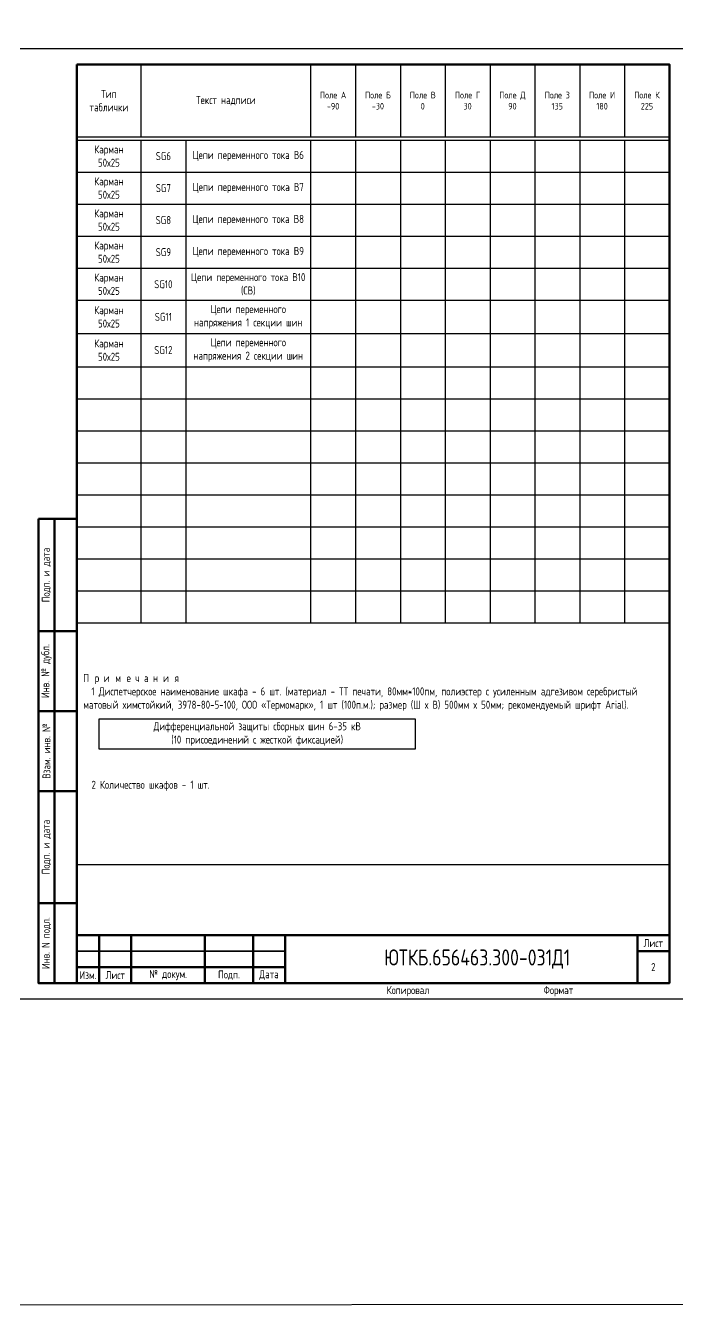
# Model space of a CAD drawing. Header units: millimetres. Extents: x -1043 to 5194, y -96 to 1568.
# Drawn here: x -626 to -422.5, y -96 to 304.1 of the extents above; entities that cross this region are included whole.
import ezdxf

# ---------------------------------------------------------------- set-up
doc = ezdxf.new("R2010")
doc.units = ezdxf.units.MM
doc.styles.add('Gost_type_A', font='GOST_A.TTF')

# ---------------------------------------------------------------- blocks, each defined once
blk = doc.blocks.new('Штамп левый нижний')
at = {"lineweight": 50}
for points in [[(-12, 145), (-7, 145), (-7, 110), (-12, 110)], [(-7, 145), (0, 145), (0, 110), (-7, 110)], [(-12, 110), (-7, 110), (-7, 85), (-12, 85)], [(-7, 110), (0, 110), (0, 85), (-7, 85)], [(-12, 85), (-7, 85), (-7, 60), (-12, 60)], [(-7, 85), (0, 85), (0, 60), (-7, 60)], [(-12, 60), (-7, 60), (-7, 25), (-12, 25)], [(-7, 60), (0, 60), (0, 25), (-7, 25)], [(-12, 25), (-7, 25), (-7, 0), (-12, 0)], [(-7, 25), (0, 25), (0, 0), (-7, 0)]]:
    blk.add_lwpolyline(points, close=True, dxfattribs=at)
at = {"char_height": 2.5, "attachment_point": 5, "rotation": 90, "style": 'Gost_type_A'}
for s, insert, width in [('Подп. и дата', (-9.5, 127.5), 35), ('Инв. № дубл.', (-9.5, 97.5), 25), ('Взам. инв. №', (-9.5, 72.5), 25), ('Подп. и дата', (-9.5, 42.5), 35), ('Инв. N подл.', (-9.5, 12.5), 25)]:
    blk.add_mtext(s, dxfattribs=dict(at, insert=insert, width=width))
blk = doc.blocks.new('Формат_А4')
blk.add_lwpolyline([(0, 297), (0, 0), (-210, 0), (-210, 297)], close=True)
at = {"lineweight": 50}
blk.add_lwpolyline([(-190, 292), (-5, 292), (-5, 5), (-190, 5)], close=True, dxfattribs=at)
blk = doc.blocks.new('Штамп малый нижний')
at = {"lineweight": 50}
for points in [[(-185, 15), (-178, 15), (-178, 5), (-185, 5)], [(-178, 15), (-168, 15), (-168, 5), (-178, 5)], [(-168, 15), (-145, 15), (-145, 5), (-168, 5)], [(-145, 15), (-130, 15), (-130, 5), (-145, 5)], [(-130, 15), (-120, 15), (-120, 5), (-130, 5)], [(-120, 15), (-10, 15), (-10, 0), (-120, 0)], [(-10, 15), (0, 15), (0, 10), (-10, 10)], [(-10, 10), (0, 10), (0, 0), (-10, 0)], [(-185, 5), (-178, 5), (-178, 0), (-185, 0)], [(-178, 5), (-168, 5), (-168, 0), (-178, 0)], [(-168, 5), (-145, 5), (-145, 0), (-168, 0)], [(-145, 5), (-130, 5), (-130, 0), (-145, 0)], [(-130, 5), (-120, 5), (-120, 0), (-130, 0)]]:
    blk.add_lwpolyline(points, close=True, dxfattribs=at)
for points in [[(-185, 15), (-178, 15), (-178, 10), (-185, 10)], [(-178, 15), (-168, 15), (-168, 10), (-178, 10)], [(-168, 15), (-145, 15), (-145, 10), (-168, 10)], [(-145, 15), (-130, 15), (-130, 10), (-145, 10)], [(-130, 15), (-120, 15), (-120, 10), (-130, 10)], [(-185, 10), (-178, 10), (-178, 5), (-185, 5)], [(-178, 10), (-168, 10), (-168, 5), (-178, 5)], [(-168, 10), (-145, 10), (-145, 5), (-168, 5)], [(-145, 10), (-130, 10), (-130, 5), (-145, 5)], [(-130, 10), (-120, 10), (-120, 5), (-130, 5)]]:
    blk.add_lwpolyline(points, close=True)
at = {"char_height": 2.5, "style": 'Gost_type_A'}
for s, insert, width, attachment_point in [('Лист', (-5, 12.5), 10, 5), ('№ докум.', (-156.5, 2.5), 23, 5), ('Дата', (-125, 2.5), 10, 5), ('Изм.', (-181.5, 2.5), 7, 5), ('Лист', (-173, 2.5), 10, 5), ('Подп.', (-137.5, 2.5), 15, 5), ('Копировал', (-75, -2.53), 13.1202, 6), ('Формат', (-30, -2.53), 13.1202, 6)]:
    blk.add_mtext(s, dxfattribs=dict(at, insert=insert, width=width, attachment_point=attachment_point))
blk = doc.blocks.new('*T16')
at = {"color": 0, "linetype": 'ByBlock', "lineweight": -2, "transparency": 16777216}
for p, q in [((0, 0), (185, 0)), ((0, 0), (0, -236.68)), ((20, 0), (20, -22.61)), ((73, 0), (73, -22.61)), ((87, 0), (87, -22.61)), ((101, 0), (101, -22.61)), ((115, 0), (115, -22.61)), ((129, 0), (129, -22.61)), ((143, 0), (143, -22.61)), ((157, 0), (157, -22.61)), ((171, 0), (171, -22.61)), ((185, 0), (185, -236.68)), ((210, 0), (395, 0)), ((210, 0), (210, -174.43)), ((230, 0), (230, -22.61)), ((283, 0), (283, -22.61)), ((297, 0), (297, -22.61)), ((311, 0), (311, -22.61)), ((325, 0), (325, -22.61)), ((339, 0), (339, -22.61)), ((353, 0), (353, -22.61)), ((367, 0), (367, -22.61)), ((381, 0), (381, -22.61)), ((395, 0), (395, -174.43)), ((0, -22.61), (185, -22.61)), ((0, -23.61), (185, -23.61)), ((20, -23.61), (20, -236.68)), ((34, -23.61), (34, -236.68)), ((73, -23.61), (73, -236.68)), ((87, -23.61), (87, -236.68)), ((101, -23.61), (101, -236.68)), ((115, -23.61), (115, -236.68)), ((129, -23.61), (129, -236.68)), ((143, -23.61), (143, -236.68)), ((157, -23.61), (157, -236.68)), ((171, -23.61), (171, -236.68)), ((210, -22.61), (395, -22.61)), ((210, -23.61), (395, -23.61)), ((230, -23.61), (230, -174.43)), ((244, -23.61), (244, -174.43)), ((283, -23.61), (283, -174.43)), ((297, -23.61), (297, -174.43)), ((311, -23.61), (311, -174.43)), ((325, -23.61), (325, -174.43)), ((339, -23.61), (339, -174.43)), ((353, -23.61), (353, -174.43)), ((367, -23.61), (367, -174.43)), ((381, -23.61), (381, -174.43)), ((0, -33.28), (185, -33.28)), ((210, -33.61), (395, -33.61)), ((0, -42.95), (185, -42.95)), ((210, -43.61), (395, -43.61)), ((0, -52.62), (185, -52.62)), ((210, -53.61), (395, -53.61)), ((0, -62.29), (185, -62.29)), ((210, -63.63), (395, -63.63)), ((0, -71.96), (185, -71.96)), ((210, -73.66), (395, -73.66)), ((0, -81.63), (185, -81.63)), ((210, -84.04), (395, -84.04)), ((0, -91.3), (185, -91.3)), ((210, -94.43), (395, -94.43)), ((0, -100.97), (185, -100.97)), ((210, -104.43), (395, -104.43)), ((0, -110.64), (185, -110.64)), ((210, -114.43), (395, -114.43)), ((0, -120.31), (185, -120.31)), ((210, -124.43), (395, -124.43)), ((0, -129.98), (185, -129.98)), ((210, -134.43), (395, -134.43)), ((0, -139.65), (185, -139.65)), ((210, -144.43), (395, -144.43)), ((0, -149.32), (185, -149.32)), ((210, -154.43), (395, -154.43)), ((0, -158.99), (185, -158.99)), ((210, -164.43), (395, -164.43)), ((0, -168.66), (185, -168.66)), ((210, -174.43), (395, -174.43)), ((0, -178.33), (185, -178.33)), ((0, -188), (185, -188)), ((0, -197.67), (185, -197.67)), ((0, -207.34), (185, -207.34)), ((0, -217.01), (185, -217.01)), ((0, -226.68), (185, -226.68)), ((0, -236.68), (185, -236.68))]:
    blk.add_line(p, q, dxfattribs=at)
at = {"color": 0, "transparency": 16777216, "char_height": 2.5, "attachment_point": 5, "style": 'Gost_type_A'}
for s, insert, width in [('Тип таблички', (10, -11.3), 17), ('Тип таблички', (220, -11.3), 17), ('Текст надписи', (46.5, -11.3), 50), ('{\\H0.83333x;\\C256;Поле А \\P-90}', (80, -11.3), 11), ('{\\H0.83333x;\\C256;Поле Б\\P-30}', (94, -11.3), 11), ('{\\H0.83333x;\\C256;Поле В\\P0}', (108, -11.3), 11), ('{\\H0.83333x;\\C256;Поле Г\\P30}', (122, -11.3), 11), ('{\\H0.83333x;\\C256;Поле Д\\P90}', (136, -11.3), 11), ('{\\H0.83333x;\\C256;Поле З\\P135}', (150, -11.3), 11), ('{\\H0.83333x;\\C256;Поле И\\P180}', (164, -11.3), 11), ('{\\H0.83333x;\\C256;Поле К\\P225}', (178, -11.3), 11), ('Текст надписи', (256.5, -11.3), 50), ('{\\H0.83333x;\\C256;Поле А \\P-90}', (290, -11.3), 11), ('{\\H0.83333x;\\C256;Поле Б\\P-30}', (304, -11.3), 11), ('{\\H0.83333x;\\C256;Поле В\\P0}', (318, -11.3), 11), ('{\\H0.83333x;\\C256;Поле Г\\P30}', (332, -11.3), 11), ('{\\H0.83333x;\\C256;Поле Д\\P90}', (346, -11.3), 11), ('{\\H0.83333x;\\C256;Поле З\\P135}', (360, -11.3), 11), ('{\\H0.83333x;\\C256;Поле И\\P180}', (374, -11.3), 11), ('{\\H0.83333x;\\C256;Поле К\\P225}', (388, -11.3), 11), ('Карман\\P50х25', (10, -28.44), 17), ('A1', (27, -28.44), 11), ('ИЭУ', (53.5, -28.44), 36), ('Карман\\P50х25', (220, -28.61), 17), ('SG6', (237, -28.61), 11), ('Цепи переменного тока В6', (263.5, -28.61), 36), ('Карман\\P50х25', (10, -38.11), 17), ('Карман\\P50х25', (220, -38.61), 17), ('A2', (27, -38.11), 11), ('ИЭУ', (53.5, -38.11), 36), ('SG7', (237, -38.61), 11), ('Цепи переменного тока В7', (263.5, -38.61), 36), ('Карман\\P50х25', (10, -47.78), 17), ('A3', (27, -47.78), 11), ('ИЭУ', (53.5, -47.78), 36), ('Карман\\P50х25', (220, -48.61), 17), ('SG8', (237, -48.61), 11), ('Цепи переменного тока В8', (263.5, -48.61), 36), ('Карман\\P50х25', (10, -57.45), 17), ('Карман\\P50х25', (220, -58.62), 17), ('A1.1', (27, -57.45), 11), ('ИЧМ ИЭУ', (53.5, -57.45), 36), ('SG9', (237, -58.62), 11), ('Цепи переменного тока {\\C256;В9 }', (263.5, -58.62), 36), ('Карман\\P50х25', (10, -67.12), 17), ('A2.1', (27, -67.12), 11), ('ИЧМ ИЭУ', (53.5, -67.12), 36), ('Карман\\P50х25', (220, -68.65), 17), ('SG10', (237, -68.65), 11), ('Цепи переменного тока {\\C256;В10 (СВ) }', (263.5, -68.65), 36), ('Карман\\P50х25', (10, -76.79), 17), ('A3.1', (27, -76.79), 11), ('ИЧМ ИЭУ', (53.5, -76.79), 36), ('Карман\\P50х25', (220, -78.85), 17), ('{\\C256;Цепи переменного \\Pнапряжения 1 секции шин}', (263.5, -78.85), 36), ('SG11', (237, -78.85), 11), ('Карман\\P50х25', (10, -86.46), 17), ('HL1', (27, -86.46), 11), ('Вызов', (53.5, -86.46), 36), ('Карман\\P50х25', (220, -89.23), 17), ('SG12', (237, -89.23), 11), ('{\\C256;Цепи переменного \\Pнапряжения 2 секции шин}', (263.5, -89.23), 36), ('Карман\\P50х25', (10, -96.13), 17), ('SA1', (27, -96.13), 11), ('Действие на В1', (53.5, -96.13), 36), ('Карман\\P50х25', (10, -105.8), 17), ('SA2', (27, -105.8), 11), ('Действие на В2', (53.5, -105.8), 36), ('Карман\\P50х25', (10, -115.47), 17), ('SA3', (27, -115.47), 11), ('Действие на В3', (53.5, -115.47), 36), ('Карман\\P50х25', (10, -125.14), 17), ('SA4', (27, -125.14), 11), ('Действие на В4', (53.5, -125.14), 36), ('Карман\\P50х25', (10, -134.82), 17), ('SA5', (27, -134.82), 11), ('Действие на В5', (53.5, -134.82), 36), ('Карман\\P50х25', (10, -144.49), 17), ('SA6', (27, -144.49), 11), ('Действие на В6', (53.5, -144.49), 36), ('Карман\\P50х25', (10, -154.16), 17), ('SA7', (27, -154.16), 11), ('Действие на В7', (53.5, -154.16), 36), ('Карман\\P50х25', (10, -163.83), 17), ('SA8', (27, -163.83), 11), ('Действие на В8', (53.5, -163.83), 36), ('Карман\\P50х25', (10, -173.5), 17), ('Действие на В9', (53.5, -173.5), 36), ('SA9', (27, -173.5), 11), ('Карман\\P50х25', (10, -183.17), 17), ('SA10', (27, -183.17), 11), ('Действие на В10 (СВ)', (53.5, -183.17), 36), ('Карман\\P50х25', (10, -192.84), 17), ('SG1', (27, -192.84), 11), ('Цепи переменного тока В1', (53.5, -192.84), 36), ('Карман\\P50х25', (10, -202.51), 17), ('SG2', (27, -202.51), 11), ('Цепи переменного тока В2', (53.5, -202.51), 36), ('Карман\\P50х25', (10, -212.18), 17), ('SG3', (27, -212.18), 11), ('Цепи переменного тока В3', (53.5, -212.18), 36), ('Карман\\P50х25', (10, -221.85), 17), ('SG4', (27, -221.85), 11), ('Цепи переменного тока В4', (53.5, -221.85), 36), ('Карман\\P50х25', (10, -231.68), 17), ('SG5', (27, -231.68), 11), ('Цепи переменного тока В5', (53.5, -231.68), 36)]:
    blk.add_mtext(s, dxfattribs=dict(at, insert=insert, width=width))
blk = doc.blocks.new('*T38')
at = {"color": 0, "linetype": 'ByBlock', "lineweight": -2, "transparency": 16777216}
for p, q in [((0, 0), (185, 0)), ((0, 0), (0, -174.43)), ((20, 0), (20, -22.61)), ((73, 0), (73, -22.61)), ((87, 0), (87, -22.61)), ((101, 0), (101, -22.61)), ((115, 0), (115, -22.61)), ((129, 0), (129, -22.61)), ((143, 0), (143, -22.61)), ((157, 0), (157, -22.61)), ((171, 0), (171, -22.61)), ((185, 0), (185, -174.43)), ((0, -22.61), (185, -22.61)), ((0, -23.61), (185, -23.61)), ((20, -23.61), (20, -174.43)), ((34, -23.61), (34, -174.43)), ((73, -23.61), (73, -174.43)), ((87, -23.61), (87, -174.43)), ((101, -23.61), (101, -174.43)), ((115, -23.61), (115, -174.43)), ((129, -23.61), (129, -174.43)), ((143, -23.61), (143, -174.43)), ((157, -23.61), (157, -174.43)), ((171, -23.61), (171, -174.43)), ((0, -33.61), (185, -33.61)), ((0, -43.61), (185, -43.61)), ((0, -53.61), (185, -53.61)), ((0, -63.63), (185, -63.63)), ((0, -73.66), (185, -73.66)), ((0, -84.04), (185, -84.04)), ((0, -94.43), (185, -94.43)), ((0, -104.43), (185, -104.43)), ((0, -114.43), (185, -114.43)), ((0, -124.43), (185, -124.43)), ((0, -134.43), (185, -134.43)), ((0, -144.43), (185, -144.43)), ((0, -154.43), (185, -154.43)), ((0, -164.43), (185, -164.43)), ((0, -174.43), (185, -174.43))]:
    blk.add_line(p, q, dxfattribs=at)
at = {"color": 0, "transparency": 16777216, "char_height": 2.5, "attachment_point": 5, "style": 'Gost_type_A'}
for s, insert, width in [('Тип таблички', (10, -11.3), 17), ('Текст надписи', (46.5, -11.3), 50), ('{\\H0.83333x;\\C256;Поле А \\P-90}', (80, -11.3), 11), ('{\\H0.83333x;\\C256;Поле Б\\P-30}', (94, -11.3), 11), ('{\\H0.83333x;\\C256;Поле В\\P0}', (108, -11.3), 11), ('{\\H0.83333x;\\C256;Поле Г\\P30}', (122, -11.3), 11), ('{\\H0.83333x;\\C256;Поле Д\\P90}', (136, -11.3), 11), ('{\\H0.83333x;\\C256;Поле З\\P135}', (150, -11.3), 11), ('{\\H0.83333x;\\C256;Поле И\\P180}', (164, -11.3), 11), ('{\\H0.83333x;\\C256;Поле К\\P225}', (178, -11.3), 11), ('Карман\\P50х25', (10, -28.61), 17), ('SG6', (27, -28.61), 11), ('Цепи переменного тока В6', (53.5, -28.61), 36), ('Карман\\P50х25', (10, -38.61), 17), ('SG7', (27, -38.61), 11), ('Цепи переменного тока В7', (53.5, -38.61), 36), ('Карман\\P50х25', (10, -48.61), 17), ('SG8', (27, -48.61), 11), ('Цепи переменного тока В8', (53.5, -48.61), 36), ('Карман\\P50х25', (10, -58.62), 17), ('SG9', (27, -58.62), 11), ('Цепи переменного тока {\\C256;В9 }', (53.5, -58.62), 36), ('Карман\\P50х25', (10, -68.65), 17), ('SG10', (27, -68.65), 11), ('Цепи переменного тока {\\C256;В10 (СВ) }', (53.5, -68.65), 36), ('Карман\\P50х25', (10, -78.85), 17), ('{\\C256;Цепи переменного \\Pнапряжения 1 секции шин}', (53.5, -78.85), 36), ('SG11', (27, -78.85), 11), ('Карман\\P50х25', (10, -89.23), 17), ('SG12', (27, -89.23), 11), ('{\\C256;Цепи переменного \\Pнапряжения 2 секции шин}', (53.5, -89.23), 36)]:
    blk.add_mtext(s, dxfattribs=dict(at, insert=insert, width=width))

msp = doc.modelspace()

# ---------------------------------------------------------------- linework, layer by layer
msp.add_line((-610, 42.05), (-425, 42.05))
for points in [[(-1042.57, 612), (5193.89, 618), (5193.89, -90), (-1042.57, -96)], [(-603, 87.57), (-504.4, 87.57), (-504.4, 78.07), (-603, 78.07)]]:
    msp.add_lwpolyline(points, close=True)

# ---------------------------------------------------------------- block references
for name, p in [('Формат_А4', (-420, 0)), ('*T16', (-820, 292)), ('*T38', (-610, 292)), ('Штамп левый нижний', (-610, 5)), ('Штамп малый нижний', (-425, 5))]:
    msp.add_blockref(name, p)

# ---------------------------------------------------------------- texts
at = {"style": 'Gost_type_A'}
for s, insert, char_height, width, attachment_point in [('\\pxql;{\\T2;\\C0;Примечания\\P\\T1;  1 }Диспетчерское наименование шкафа -{\\C6; 6 шт. }(материал - ТТ печати, 80мм*100пм, полиэстер с усиленным адгезивом серебристый матовый химстойкий, 3978-80-5-100, ООО «Термомарк», 1 шт (100п.м.); размер (Ш х В) {\\C6;500мм} х 50мм; рекомендуемый шрифт Arial).\\P\\P\\P\\P  \\P\\P  2 Количество шкафов - 1 шт.', (-608, 65.05), 2.5, 175, 7), ('Дифференциальной защиты сборных шин 6-35 кВ\\P(10 присоединений с жесткой фиксацией) ', (-553.7, 82.82), 2.5, 98.6, 5), ('ЮТКБ.656463.300-031Д1', (-485, 12.5), 5, 120, 5), ('2', (-430, 10), 2.5, 10, 5)]:
    msp.add_mtext(s, dxfattribs=dict(at, insert=insert, char_height=char_height, width=width, attachment_point=attachment_point))

doc.saveas('drawing.dxf')
